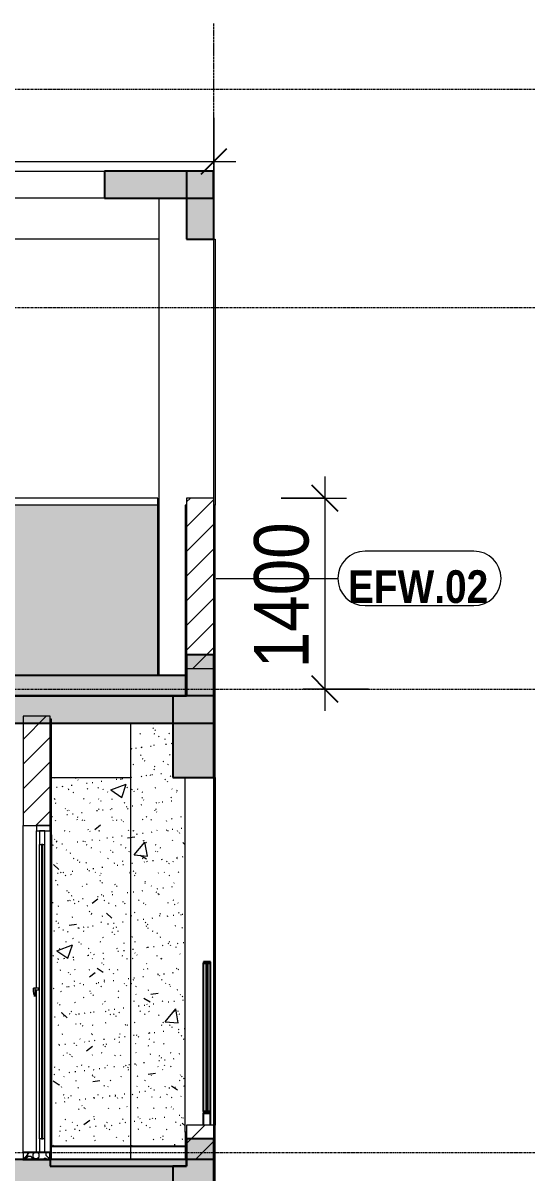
# Model space of a CAD drawing. Header units: millimetres. Extents: x 25061 to 259291, y -8723 to 35400.
# Drawn here: x 125853 to 129549, y 25850 to 34286 of the extents above; entities that cross this region are included whole.
import ezdxf

# ---------------------------------------------------------------- set-up
doc = ezdxf.new("R2010")
doc.units = ezdxf.units.MM
doc.linetypes.add('Centre', pattern=[31.75, 6.35, -4.7625, 15.875, -4.7625])
doc.linetypes.add('Grid Line', pattern=[22.225, 12.7, -3.175, 3.175, -3.175])
for name, color, linetype, lineweight in [('0-1', 7, 'Continuous', 5), ('A-ANNO-DIMS', 211, 'Continuous', 9), ('A-ANNO-DIMS-160', 211, 'Continuous', 9), ('A-DOOR', 31, 'Continuous', 9), ('A-DOOR-FRAM', 31, 'Continuous', 9), ('A-DOOR-GLAZ', 31, 'Continuous', 9), ('A-FLOR-1', 10, 'Continuous', 25), ('A-FLOR-2', 7, 'Continuous', 9), ('A-FLOR-3', 192, 'Continuous', 25), ('A-FLOR-HRAL-1', 253, 'Continuous', 9), ('A-FLOR-LEVL-2', 51, 'Centre', 9), ('A-FLOR-PATT-1', 7, 'Continuous', 9), ('A-FLOR-PATT-2', 9, 'Continuous', 9), ('A-FLOR-PATT-3', 8, 'Continuous', 9), ('A-WALL', 113, 'Continuous', 9), ('A-WALL-1', 113, 'Continuous', 18), ('A-WALL-IDEN', 211, 'Continuous', 9), ('A-WALL-PATT-1', 7, 'Continuous', 9), ('A-WALL-PATT-2', 9, 'Continuous', 9), ('A-WALL-PATT-3', 111, 'Continuous', 5), ('A-WALL-PATT-4', 111, 'Continuous', 9), ('I-WALL', 2, 'Continuous', 9), ('I-WALL-1', 250, 'Continuous', 18), ('I-WALL-2', 7, 'Continuous', 9), ('I-WALL-3', 2, 'Continuous', 18), ('S-BEAM-1', 12, 'Continuous', 5), ('S-BEAM-2', 10, 'Continuous', 25), ('S-BEAM-3', 7, 'Continuous', 9), ('S-COLS-1', 7, 'Continuous', 9), ('S-GRID-1', 1, 'Grid Line', 9)]:
    doc.layers.add(name, color=color, linetype=linetype, lineweight=lineweight)
doc.styles.add('Arial_B', font='arialbd.ttf', dxfattribs={"width": 0.85, "height": 240})
doc.styles.add('UTM Avo', font='', dxfattribs={"width": 0.9, "height": 400})
doc.styles.get('UTM Avo').set_extended_font_data('UTM Avo')
doc.dimstyles.new('1_Dim_chi_tiet_2_5', dxfattribs={"dimscale": 304.8, "dimtxt": 399.720379, "dimasz": 0.629921, "dimexe": 0.524934, "dimexo": 0.0625, "dimgap": 0.052493, "dimtad": 1, "dimdec": 0, "dimrnd": 5, "dimzin": 0, "dimdsep": 46, "dimtxsty": 'UTM Avo', "dimblk1": 'OBLIQUE', "dimblk2": 'OBLIQUE', "dimsah": 1, "dimcen": 0.09, "dimdle": 0.524934, "dimazin": 0, "dimtfac": 1, "dimtdec": 4, "dimtix": 1, "dimtmove": 0, "dimatfit": 3, "dimfxl": 1.049869, "dimfxlon": 1, "dimtvp": 1, "dimtolj": 1, "dimtzin": 0, "dimarcsym": 2})
pattern_1 = [(50, (81080.3, 14125), (1165.978, -102.01), [121.92, -1341.12]), (355, (81080.3, 14125), (-225.554, 1222.763), [97.536, -1072.896]), (100.451, (81177.5, 14116.5), (940.433, 1120.746), [103.616, -1139.776]), (46.184, (81080.3, 14450.1), (1734.906, -269.074), [182.88, -2011.68]), (96.636, (81224.9, 14427.7), (1519.377, 1583.536), [155.424, -1709.665]), (351.184, (81080.3, 14450.1), (1519.39, 1583.52), [146.304, -1609.344]), (21, (81242.9, 14368.8), (970.332, -654.498), [121.92, -1341.12]), (326, (81242.9, 14368.8), (395.533, 1178.804), [97.536, -1072.896]), (71.451, (81323.7, 14314.3), (1365.87, 524.296), [103.616, -1139.776]), (37.5, (81080.3, 14125), (19.767, 541.1527), [53.645, -1006.246, 53.645, -1035.507, -1076.96]), (37.5, (81080.3, 14125), (19.767, 541.1527), [-2149.043, 53.645, -1023.315]), (7.5, (81080.3, 14125), (427.646, 641.156), [53.645, -567.334, 53.645, -981.862, -410.464]), (7.5, (81080.3, 14125), (427.646, 641.156), [-1656.486, 53.645, -356.819]), (327.5, (80717.8, 14125), (867.782, -36.665), [53.645, -352.755, 53.645, -1214.323, -1682.496]), (327.5, (80717.8, 14125), (867.782, -36.665), [-1674.368, 53.645, -1628.851]), (317.5, (80555.2, 14125), (948.028, 162.731), [53.645, -474.675, 53.645, -788.416, -1194.816]), (317.5, (80555.2, 14125), (948.028, 162.731), [-1370.38, 53.645, -1141.17])]
pattern_2 = [(37.5, (81080.3, 14125), (-5.1206, 156.61216), [5.364, -118.181, 5.364, -132.812, -132.08]), (37.5, (81080.3, 14125), (-5.1206, 156.61216), [-261.722, 5.364, -126.716]), (7.5, (81080.3, 14125), (143.847, 229.3842), [5.364, -61.285, 5.364, -105.989, -42.672]), (7.5, (81080.3, 14125), (143.847, 229.3842), [-178.003, 5.364, -37.308]), (327.5, (80980.33, 14125), (253.11758, 0.46008), [5.364, -35.276, 5.364, -140.94, -191.008]), (327.5, (80980.33, 14125), (253.11758, 0.46008), [-186.944, 5.364, -185.644]), (317.5, (80980.33, 14125), (244.3381, 71.3376), [5.364, -14.956, 5.364, -90.546, -109.728]), (317.5, (80980.33, 14125), (244.3381, 71.3376), [-116.23, 5.364, -104.364])]
pattern_3 = [(45, (81080.3, 14125), (-84.8528, 84.8528), [])]
pattern_4 = [(45, (81080.3, 14125), (-90.50967, 90.50967), [])]

# ---------------------------------------------------------------- blocks, each defined once
blk = doc.blocks.new('NCV_TKTC_KET CAU_rvt-1-TKCS_MẶT CẮT 1')
at = {"layer": 'A-FLOR-PATT-1'}
h = blk.add_hatch(color=256, dxfattribs=at)
h.paths.add_polyline_path([(34450.6, 33000), (34450.6, 33200), (33650.6, 33200), (33650.6, 33000)])
h.paths.add_polyline_path([(126450.6, 33000), (127250.6, 33000), (127250.6, 33200), (126450.6, 33200)])
h = blk.add_hatch(color=256, dxfattribs=at)
h.paths.add_polyline_path([(33652.6, 29150), (42452.6, 29150), (42452.6, 29350), (33652.6, 29350), (33652.6, 29213.6)])
h.paths.add_polyline_path([(127252.6, 29150), (127252.6, 29350), (118452.6, 29350), (118452.6, 29150), (126740, 29150)])
h.paths.add_polyline_path([(46152.6, 29150), (54952.6, 29150), (54952.6, 29350), (46152.6, 29350), (46152.6, 29213.6)])
h.paths.add_polyline_path([(114752.6, 29150), (114752.6, 29350), (105952.6, 29350), (105952.6, 29150), (114741.9, 29150)])
h = blk.add_hatch(color=256, dxfattribs=at)
h.paths.add_polyline_path([(127252.4, 25780), (127252.4, 25950), (118852.4, 25950), (118852.4, 25780), (126740, 25780)])
h.paths.add_polyline_path([(33652.6, 25780), (42052.6, 25780), (42052.6, 25950), (33652.6, 25950)])
h.paths.add_polyline_path([(46552.6, 25780), (54952.6, 25780), (54952.6, 25950), (46552.6, 25950)])
h.paths.add_polyline_path([(114352.4, 25780), (114352.4, 25950), (105952.4, 25950), (105952.4, 25780), (113942, 25780)])
at = {"layer": 'S-BEAM-1'}
for points in [[(127252.6, 32700), (127252.6, 33200), (127052.6, 33200), (127052.6, 32700)], [(127252.6, 29350), (127252.6, 29650), (127052.6, 29650), (127052.6, 29350)], [(127252.6, 28750), (127252.6, 29350), (126952.6, 29350), (126952.6, 28750)], [(127252.6, 25900), (127252.6, 26100), (127052.6, 26100), (127052.6, 25900)], [(126952.6, 25350), (127252.6, 25350), (127252.6, 25900), (126952.6, 25900)]]:
    blk.add_hatch(color=256, dxfattribs=at).paths.add_polyline_path(points)
at = {"layer": 'A-FLOR-1'}
for p, q in [((127250.6, 33200), (126450.6, 33200)), ((126450.6, 33200), (126450.6, 33000)), ((127250.6, 33000), (127250.6, 33200)), ((126450.6, 33000), (127250.6, 33000)), ((127252.6, 29350), (118452.6, 29350)), ((127252.6, 29150), (127252.6, 29350)), ((118452.6, 29150), (127252.6, 29150)), ((127252.4, 25950), (118852.4, 25950)), ((127252.4, 25780), (127252.4, 25950))]:
    blk.add_line(p, q, dxfattribs=at)
at = {"layer": 'A-FLOR-2'}
for p, q in [((119052.6, 33200), (126450.6, 33200)), ((126450.6, 33000), (119052.6, 33000))]:
    blk.add_line(p, q, dxfattribs=at)
at = {"layer": 'S-BEAM-2'}
for p, q in [((127252.6, 33200), (127052.6, 33200)), ((127052.6, 33200), (127052.6, 32700)), ((127252.6, 32700), (127252.6, 33200)), ((127052.6, 32700), (127252.6, 32700)), ((127252.6, 29650), (127052.6, 29650)), ((127052.6, 29650), (127052.6, 29350)), ((127252.6, 29350), (127252.6, 29650)), ((127052.6, 29350), (126952.6, 29350)), ((126952.6, 29350), (126952.6, 28750)), ((127252.6, 28750), (127252.6, 29350)), ((126952.6, 28750), (127252.6, 28750)), ((127252.6, 26100), (127052.6, 26100)), ((127052.6, 26100), (127052.6, 25900)), ((127252.6, 25900), (127252.6, 26100)), ((127052.6, 25900), (126952.6, 25900)), ((126952.6, 25900), (126952.6, 25350)), ((127252.6, 25350), (127252.6, 25900))]:
    blk.add_line(p, q, dxfattribs=at)
at = {"layer": 'S-BEAM-3'}
for p, q in [((126852.4, 32700), (122962.6, 32700)), ((126062.5, 28750), (126642.5, 28750))]:
    blk.add_line(p, q, dxfattribs=at)
at = {"layer": 'S-COLS-1'}
for p, q in [((126852.4, 29500), (126852.4, 33000)), ((127252.4, 30800), (127252.4, 32700)), ((127252.4, 28750), (127252.4, 26200)), ((126652.4, 26050), (126652.4, 26045))]:
    blk.add_line(p, q, dxfattribs=at)
blk = doc.blocks.new('Railing - Railing-945753-TKCS_MẶT CẮT 1')
at = {"layer": 'A-FLOR-HRAL-1'}
for p, q in [((126062.5, 22645), (126052.6, 22645)), ((126062.5, 22550), (126062.5, 22645)), ((126062.5, 22645), (126642.5, 22645)), ((126642.5, 22550), (126642.5, 22645)), ((126642.5, 22645), (127042.5, 22645)), ((127052.5, 22645), (127042.5, 22645)), ((127042.5, 22645), (127042.5, 22550)), ((127052.5, 22550), (127052.5, 22645)), ((127042.5, 22550), (127052.5, 22550))]:
    blk.add_line(p, q, dxfattribs=at)
blk = doc.blocks.new('NCV_TKTC_TANG 6 - 8_rvt-2-TKCS_MẶT CẮT 1')
at = {"layer": 'A-FLOR-PATT-2'}
h = blk.add_hatch(dxfattribs=at)
h.set_pattern_fill('FP_6', color=256, style=0, pattern_type=2)
h.set_pattern_definition([(180, (81252.7, 14216.3), (-2e-14, -203.2), [19.239, -183.961]), (135, (81266.3, 14202.7), (-203.19986, 1e-14), [19.239, -268.129]), (90, (81266.3, 14183.47), (-203.2, 1e-14), [19.239, -183.961]), (45, (81252.7, 14169.86), (0, 203.19986), [19.239, -268.129]), (0, (81233.46, 14169.86), (0, 203.2), [19.239, -183.961]), (315, (81219.86, 14183.47), (203.19986, 0), [19.239, -268.129]), (270, (81219.86, 14202.7), (203.2, 1e-14), [19.239, -183.961]), (225, (81233.46, 14216.31), (1e-14, -203.19986), [19.239, -268.129]), (180, (81207.18, 14184.3), (-2e-14, -203.2), [22.055, -181.145]), (135, (81222.78, 14168.71), (-203.19986, 1e-14), [22.055, -265.314]), (90, (81222.78, 14146.66), (-203.2, 1e-14), [22.055, -181.145]), (45, (81207.18, 14131.06), (0, 203.19986), [22.055, -265.314]), (0, (81185.13, 14131.06), (0, 203.2), [22.055, -181.145]), (315, (81169.54, 14146.66), (203.19986, 0), [22.055, -265.314]), (270, (81169.54, 14168.71), (203.2, 1e-14), [22.055, -181.145]), (225, (81185.13, 14184.3), (1e-14, -203.19986), [22.055, -265.314]), (180, (81114.68, 14169.67), (-2e-14, -203.2), [14.547, -188.653]), (135, (81124.96, 14159.39), (-203.19986, 1e-14), [14.547, -272.821]), (90, (81124.96, 14144.84), (-203.2, 1e-14), [14.547, -188.653]), (45, (81114.68, 14134.56), (0, 203.19986), [14.547, -272.821]), (0, (81100.13, 14134.56), (0, 203.2), [14.547, -188.653]), (315, (81089.85, 14144.84), (203.19986, 0), [14.547, -272.821]), (270, (81089.85, 14159.39), (203.2, 1e-14), [14.547, -188.653]), (225, (81100.13, 14169.67), (1e-14, -203.19986), [14.547, -272.821]), (90, (81183.32, 14194.78), (-203.2, 1e-14), [29.097, -174.103]), (45, (81162.74, 14174.2), (0, 203.19986), [29.097, -258.271]), (0, (81133.65, 14174.2), (0, 203.2), [29.097, -174.103]), (315, (81113.07, 14194.78), (203.19986, 0), [29.097, -258.271]), (270, (81113.07, 14223.87), (203.2, 1e-14), [29.097, -174.103]), (225, (81133.65, 14244.45), (1e-14, -203.19986), [29.097, -258.271]), (180, (81162.74, 14244.45), (-2e-14, -203.2), [29.097, -174.103]), (135, (81183.32, 14223.87), (-203.19986, 1e-14), [29.097, -258.271]), (90, (81262.35, 14261.4), (-203.2, 1e-14), [37.075, -166.125]), (45, (81236.13, 14235.19), (0, 203.19986), [37.075, -250.293]), (0, (81199.05, 14235.19), (0, 203.2), [37.075, -166.125]), (315, (81172.84, 14261.4), (203.19986, 0), [37.075, -250.293]), (270, (81172.84, 14298.48), (203.2, 1e-14), [37.075, -166.125]), (225, (81199.05, 14324.7), (1e-14, -203.19986), [37.075, -250.293]), (180, (81236.13, 14324.7), (-2e-14, -203.2), [37.075, -166.125]), (135, (81262.35, 14298.48), (-203.19986, 1e-14), [37.075, -250.293]), (90, (81138.85, 14272.68), (-203.2, 1e-14), [19.242, -183.958]), (45, (81125.24, 14259.07), (0, 203.19986), [19.242, -268.127]), (0, (81106, 14259.07), (0, 203.2), [19.242, -183.958]), (315, (81092.4, 14272.68), (203.19986, 0), [19.242, -268.127]), (270, (81092.4, 14291.92), (203.2, 1e-14), [19.242, -183.958]), (225, (81106, 14305.53), (1e-14, -203.19986), [19.242, -268.127]), (180, (81125.24, 14305.53), (-2e-14, -203.2), [19.242, -183.958]), (135, (81138.85, 14291.92), (-203.19986, 1e-14), [19.242, -268.127])])
h.paths.add_polyline_path([(125852.5, 25950), (126052.5, 25950), (126052.5, 26000), (125852.5, 26000)])
at = {"layer": 'A-WALL-PATT-1'}
h = blk.add_hatch(dxfattribs=at)
h.set_pattern_fill('FP_3', color=256, style=0, pattern_type=2)
h.set_pattern_definition(pattern_3)
h.paths.add_polyline_path([(126062.5, 28330), (126062.5, 29180), (126052.5, 29180), (126052.5, 28330)])
h = blk.add_hatch(dxfattribs=at)
h.set_pattern_fill('FP_3', color=256, style=0, pattern_type=2)
h.set_pattern_definition(pattern_3)
h.paths.add_polyline_path([(127052.5, 26050), (127052.5, 26150), (127042.5, 26150), (127042.5, 26050)])
at = {"layer": 'A-WALL-PATT-2'}
h = blk.add_hatch(dxfattribs=at)
h.set_pattern_fill('FP_4', color=256, style=0, pattern_type=2)
h.set_pattern_definition(pattern_1)
h.paths.add_polyline_path([(126652.5, 26050), (126652.5, 29150), (126642.5, 29150), (126642.5, 26050)])
h = blk.add_hatch(dxfattribs=at)
h.set_pattern_fill('FP_5', color=256, style=0, pattern_type=2)
h.set_pattern_definition(pattern_2)
h.paths.add_polyline_path([(126652.5, 26050), (126652.5, 29150), (126642.5, 29150), (126642.5, 26050)])
h = blk.add_hatch(dxfattribs=at)
h.set_pattern_fill('FP_4', color=256, style=0, pattern_type=2)
h.set_pattern_definition(pattern_1)
h.paths.add_polyline_path([(127042.5, 26050), (127042.5, 28750), (126952.6, 28750), (126952.6, 29150), (126652.5, 29150), (126652.5, 26050), (126740, 26050)])
h = blk.add_hatch(dxfattribs=at)
h.set_pattern_fill('FP_5', color=256, style=0, pattern_type=2)
h.set_pattern_definition(pattern_2)
h.paths.add_polyline_path([(127042.5, 26050), (127042.5, 28750), (126952.6, 28750), (126952.6, 29150), (126652.5, 29150), (126652.5, 26050), (126740, 26050)])
h = blk.add_hatch(dxfattribs=at)
h.set_pattern_fill('FP_4', color=256, style=0, pattern_type=2)
h.set_pattern_definition(pattern_1)
h.paths.add_polyline_path([(126062.5, 26050), (126642.5, 26050), (126642.5, 28750), (126062.5, 28750), (126062.5, 26780.7)])
h = blk.add_hatch(dxfattribs=at)
h.set_pattern_fill('FP_5', color=256, style=0, pattern_type=2)
h.set_pattern_definition(pattern_2)
h.paths.add_polyline_path([(126062.5, 26050), (126642.5, 26050), (126642.5, 28750), (126062.5, 28750), (126062.5, 26780.7)])
at = {"layer": 'A-FLOR-1'}
for p, q in [((126052.5, 26000), (125852.5, 26000)), ((126052.5, 25950), (126052.5, 26000)), ((125852.5, 25950), (126052.5, 25950)), ((127052.5, 25950), (126052.5, 25950)), ((126052.5, 25950), (126052.5, 25900)), ((126052.5, 25900), (127052.5, 25900)), ((127052.5, 25900), (127052.5, 25950))]:
    blk.add_line(p, q, dxfattribs=at)
at = {"layer": 'I-WALL-1'}
for p, q in [((126052.5, 29180), (126052.5, 28330)), ((126062.5, 29180), (126052.5, 29180)), ((126062.5, 28330), (126062.5, 29180)), ((126052.5, 28330), (126062.5, 28330)), ((127042.5, 26150), (127042.5, 26050)), ((127052.5, 26150), (127042.5, 26150)), ((127052.5, 26050), (127052.5, 26150)), ((127042.5, 26050), (127052.5, 26050))]:
    blk.add_line(p, q, dxfattribs=at)
at = {"layer": 'I-WALL-2'}
for p, q in [((126642.5, 26050), (126642.5, 29150)), ((127042.5, 26150), (127042.5, 28750)), ((126062.5, 28330), (126062.5, 26050)), ((126062.5, 26050), (126052.6, 26050)), ((126062.5, 26050), (126642.5, 26050)), ((126652.5, 26050), (126642.5, 26050)), ((126652.5, 26050), (127042.5, 26050))]:
    blk.add_line(p, q, dxfattribs=at)
at = {"layer": ''}
blk.add_blockref('Railing - Railing-945753-TKCS_MẶT CẮT 1', (0, 3400), dxfattribs=at)
blk = doc.blocks.new('Railing - 50 x 10mm-1251311-TKCS_MẶT CẮT 1')
at = {"layer": ''}
for p, q in [((33677.564287, 2500), (33677.564287, 3590)), ((33727.564287, 2500), (33727.564287, 3590)), ((33677.564287, 2400), (33677.564287, 2490)), ((33727.564287, 2400), (33727.564287, 2490))]:
    blk.add_line(p, q, dxfattribs=at)
blk = doc.blocks.new('Railing - 10mm-1251313-TKCS_MẶT CẮT 1')
at = {"layer": ''}
for p, q in [((33697.564287, 2500), (33697.564287, 3590)), ((33707.564287, 2500), (33707.564287, 3590))]:
    blk.add_line(p, q, dxfattribs=at)
blk = doc.blocks.new('Railing - Railing-3828586-TKCS_MẶT CẮT 1')
at = {"layer": ''}
for p, q in [((127227.6, 27400), (127177.6, 27400)), ((127177.6, 27400), (127177.6, 27390)), ((127177.6, 27390), (127227.6, 27390)), ((127227.6, 27390), (127227.6, 27400)), ((127227.6, 26300), (127177.6, 26300)), ((127177.6, 26300), (127177.6, 26290)), ((127177.6, 26290), (127227.6, 26290)), ((127227.6, 26290), (127227.6, 26300))]:
    blk.add_line(p, q, dxfattribs=at)
at = {"extrusion": (0, 0, -1), "zscale": -1}
for name in ['Railing - 50 x 10mm-1251311-TKCS_MẶT CẮT 1', 'Railing - 10mm-1251313-TKCS_MẶT CẮT 1']:
    blk.add_blockref(name, (-160905.1, 23800), dxfattribs=at)
blk = doc.blocks.new('DEG_02-DEG_03 - DEG_02-2500x2400mm-CỬA ĐI 02 CÁNH TRƯỢT-V59-TKCS_MẶT CẮT 1')
at = {"layer": 'A-DOOR'}
for p, q in [((125972.6, 18160), (125972.6, 18060)), ((126012.6, 18160), (125972.6, 18160)), ((126012.6, 18060), (126012.6, 18160)), ((125972.6, 18060), (126012.6, 18060)), ((125972.6, 15900), (125972.6, 18060)), ((126012.6, 15900), (126012.6, 18060)), ((125939.6, 17008.7), (125939.6, 16999.2)), ((125939.6, 17007.4), (125939.6, 17008.7)), ((125969.6, 17007), (125939.6, 17007)), ((125939.6, 17006.1), (125939.6, 17006.8)), ((125939.6, 16999.2), (125939.6, 16945.2)), ((125939.6, 16993), (125969.6, 16993)), ((125972.6, 17020), (125969.6, 17020)), ((125969.6, 17000), (125969.6, 17010)), ((125969.6, 16990), (125969.6, 17000)), ((125969.6, 16980), (125972.6, 16980)), ((125939.6, 16945.2), (125939.6, 16943.7)), ((125939.6, 16943.7), (125939.6, 16945.2)), ((125972.6, 15900), (125972.6, 15800)), ((126012.6, 15900), (125972.6, 15900)), ((126012.6, 15800), (126012.6, 15900)), ((125972.6, 15800), (126012.6, 15800))]:
    blk.add_line(p, q, dxfattribs=at)
at = {"layer": 'A-DOOR', "flags": 128}
for points in [[(125928.6, 16999.2), (125928.6, 16999.6), (125928.6, 17000), (125928.7, 17000.3), (125928.7, 17000.7), (125928.8, 17001.1), (125928.9, 17001.5), (125929, 17001.8), (125929.1, 17002.2), (125929.2, 17002.5), (125929.4, 17002.9), (125929.5, 17003.2), (125929.7, 17003.6), (125929.9, 17003.9), (125930.1, 17004.2), (125930.3, 17004.5), (125930.5, 17004.9), (125930.7, 17005.2), (125931, 17005.4), (125931.2, 17005.7), (125931.5, 17006), (125931.8, 17006.3), (125932, 17006.5), (125932.3, 17006.7), (125932.6, 17007), (125933, 17007.2), (125933.3, 17007.4), (125933.6, 17007.5), (125933.9, 17007.7), (125934.3, 17007.9), (125934.6, 17008), (125935, 17008.2), (125935.4, 17008.3), (125935.7, 17008.4), (125936.1, 17008.5), (125936.5, 17008.5), (125936.8, 17008.6), (125937.2, 17008.6), (125937.6, 17008.7), (125938, 17008.7), (125938.1, 17008.7)], [(125937.7, 16945.2), (125935.7, 16951.5), (125933.9, 16957.8), (125932.4, 16964.2), (125931.1, 16970.7), (125930.1, 16977.2), (125929.3, 16983.8), (125928.9, 16990.3), (125928.6, 16996.9), (125928.6, 16999.2)], [(125939.6, 17008.7), (125939.5, 17008.7), (125939.4, 17008.7), (125939.4, 17008.7), (125939.3, 17008.7), (125939.3, 17008.7), (125939.2, 17008.7), (125939.1, 17008.7), (125939.1, 17008.7), (125939, 17008.7), (125939, 17008.7), (125938.9, 17008.7), (125938.9, 17008.7), (125938.8, 17008.7), (125938.8, 17008.7), (125938.7, 17008.7), (125938.7, 17008.7), (125938.6, 17008.7), (125938.6, 17008.7), (125938.5, 17008.7), (125938.5, 17008.7), (125938.4, 17008.7), (125938.4, 17008.7), (125938.4, 17008.7), (125938.3, 17008.7), (125938.3, 17008.7), (125938.3, 17008.7), (125938.2, 17008.7), (125938.2, 17008.7), (125938.2, 17008.7), (125938.2, 17008.7), (125938.1, 17008.7), (125938.1, 17008.7), (125938.1, 17008.7), (125938.1, 17008.7), (125938.1, 17008.7), (125938.1, 17008.7), (125938.1, 17008.7), (125938.1, 17008.7)], [(125938.1, 17008.7), (125938.1, 17008.7), (125938.1, 17008.7), (125938.1, 17008.7), (125938.1, 17008.7), (125938.1, 17008.7), (125938.1, 17008.7), (125938.2, 17008.7), (125938.2, 17008.7), (125938.2, 17008.7), (125938.2, 17008.7), (125938.3, 17008.7), (125938.3, 17008.7), (125938.3, 17008.7), (125938.4, 17008.7), (125938.4, 17008.7), (125938.4, 17008.7), (125938.5, 17008.7), (125938.5, 17008.7), (125938.6, 17008.7), (125938.6, 17008.7), (125938.7, 17008.7), (125938.7, 17008.7), (125938.8, 17008.7), (125938.8, 17008.7), (125938.9, 17008.7), (125938.9, 17008.7), (125939, 17008.7), (125939, 17008.7), (125939.1, 17008.7), (125939.1, 17008.7), (125939.2, 17008.7), (125939.3, 17008.7), (125939.3, 17008.7), (125939.4, 17008.7), (125939.4, 17008.7), (125939.5, 17008.7), (125939.5, 17008.7), (125939.6, 17008.7)]]:
    blk.add_lwpolyline(points, dxfattribs=at)
at = {"layer": 'A-DOOR-FRAM'}
for p, q in [((125952.6, 18200), (125952.6, 18160)), ((126052.6, 18200), (125952.6, 18200)), ((125952.6, 18160), (126052.6, 18160)), ((125952.6, 17006.8), (125952.6, 18160)), ((126052.6, 18160), (126052.6, 18200)), ((126052.6, 18130), (126052.6, 15800)), ((125952.6, 15800), (125952.6, 16993.5))]:
    blk.add_line(p, q, dxfattribs=at)
at = {"layer": 'A-DOOR-GLAZ'}
for p, q in [((125987.6, 18060), (125987.6, 15900)), ((125997.6, 18060), (125987.6, 18060)), ((125997.6, 15900), (125997.6, 18060)), ((125987.6, 15900), (125997.6, 15900))]:
    blk.add_line(p, q, dxfattribs=at)
blk = doc.blocks.new('DIMBLOCK48-TKCS_MẶT CẮT 1')
at = {"layer": 'A-ANNO-DIMS-160'}
for p, q in [((119052.6, 33590.3), (119052.6, 33110.3)), ((119052.6, 33270.3), (119052.6, 33590.3)), ((127252.6, 33590.3), (127252.6, 33110.3)), ((127252.6, 33270.3), (127252.6, 33590.3)), ((119052.6, 33270.3), (127412.6, 33270.3))]:
    blk.add_line(p, q, dxfattribs=at)
at = {"layer": 'A-ANNO-DIMS-160', "lineweight": 25}
for p, q in [((119052.6, 33270.3), (119148.6, 33366.3)), ((127252.6, 33270.3), (127348.6, 33366.3)), ((119052.6, 33270.3), (118956.6, 33174.3)), ((127252.6, 33270.3), (127156.6, 33174.3))]:
    blk.add_line(p, q, dxfattribs=at)
at = {"layer": 'A-ANNO-DIMS-160', "color": 0, "insert": (122604.8, 33789.9), "char_height": 400, "width": 1314.636, "attachment_point": 1, "line_spacing_factor": 1.110334, "style": 'UTM Avo'}
blk.add_mtext('8200', dxfattribs=at)
blk = doc.blocks.new('_Oblique')
at = {"color": 0, "linetype": 'ByBlock', "lineweight": -2}
blk.add_line((-0.5, -0.5), (0.5, 0.5), dxfattribs=at)
blk = doc.blocks.new('CTL_WALL TAG NO MARK - 10-2062273-TKCS_MẶT CẮT 1')
at = {"layer": 'A-WALL-IDEN'}
for p, q in [((32371.3, 30015.2), (31573.8, 30015.2)), ((31573.8, 29615.2), (32371.3, 29615.2))]:
    blk.add_line(p, q, dxfattribs=at)
for centre, start, end in [((31573.8, 29815.2), 90, 270), ((32371.3, 29815.2), 270, 90)]:
    blk.add_arc(centre, 200, start, end, dxfattribs=at)
blk = doc.blocks.new('DIMBLOCK67-TKCS_MẶT CẮT 1')
at = {"layer": 'A-ANNO-DIMS-160'}
for p, q in [((128066.6, 30960), (128066.6, 29240)), ((127746.6, 30800), (128226.6, 30800)), ((128066.6, 30800), (127746.6, 30800)), ((128386.6, 29400), (127906.6, 29400)), ((128066.6, 29400), (128386.6, 29400))]:
    blk.add_line(p, q, dxfattribs=at)
at = {"layer": 'A-ANNO-DIMS-160', "lineweight": 25}
for p, q in [((128066.6, 30800), (127970.6, 30896)), ((128066.6, 30800), (128162.6, 30704)), ((128066.6, 29400), (127970.6, 29496)), ((128066.6, 29400), (128162.6, 29304))]:
    blk.add_line(p, q, dxfattribs=at)
at = {"layer": 'A-ANNO-DIMS-160', "color": 0, "insert": (127547, 29552.2), "char_height": 400, "width": 1314.636, "attachment_point": 1, "rotation": 90, "line_spacing_factor": 1.110334, "style": 'UTM Avo'}
blk.add_mtext('1400', dxfattribs=at)

msp = doc.modelspace()

# ---------------------------------------------------------------- hatches: boundary and pattern name
at = {"layer": 'A-FLOR-PATT-3'}
h = msp.add_hatch(dxfattribs=at)
h.set_pattern_fill('FP_1', color=256, style=0, pattern_type=2)
h.set_pattern_definition([(0, (81080.3, 14125), (650.24, 162.56), [53.645, -434.035, 53.645, -434.035, -2600.96]), (0, (81080.3, 14125), (650.24, 162.56), [-975.36, 53.645, -921.715, 53.645, -434.035, -1137.92]), (0, (81080.3, 14125), (650.24, 162.56), [-2438.4, 53.645, -271.475, 53.645, -759.155]), (120, (81324.14, 14206.28), (-465.9011, 481.84436), [53.645, -434.035, 53.645, -3034.995]), (120, (81324.14, 14206.28), (-465.9011, 481.84436), [-541.325, -434.035, 53.645, -921.715, -1625.6]), (120, (81324.14, 14206.28), (-465.9011, 481.84436), [-1950.72, 53.645, -434.035, 53.645, -1084.275]), (120, (81324.14, 14206.28), (-465.9011, 481.84436), [-2492.045, -271.475, 53.645, -759.155]), (240, (81405.42, 14531.4), (-184.3389, -644.40436), [53.645, -434.035, 53.645, -3034.995]), (240, (81405.42, 14531.4), (-184.3389, -644.40436), [-541.325, -434.035, 53.645, -921.715, -1625.6]), (240, (81405.42, 14531.4), (-184.3389, -644.40436), [-1950.72, 53.645, -434.035, 53.645, -1084.275]), (240, (81405.42, 14531.4), (-184.3389, -644.40436), [-2492.045, -271.475, 53.645, -759.155])])
h.paths.add_polyline_path([(54751.6, 29350), (54752.6, 29350), (54751.6, 29500), (46152.6, 29500), (46152.6, 29350), (51552.1, 29350)])
h.paths.add_polyline_path([(127052.6, 29350), (127052.6, 29500), (118452.6, 29500), (118452.6, 29350), (125140.2, 29350)])
h.paths.add_polyline_path([(35554.7, 29350), (42452.6, 29350), (42452.6, 29500), (33852.6, 29500), (33852.6, 29350)])
h.paths.add_polyline_path([(114752.6, 29350), (114752.6, 29500), (106152.6, 29500), (106152.6, 29350), (112342.3, 29350)])
at = {"layer": 'A-WALL-PATT-3'}
for points in [[(127262.6, 30750), (127262.6, 32700), (127252.6, 32700), (127252.6, 30750)], [(125140.2, 29500), (126842.6, 29500), (126842.6, 30750), (122962.6, 30750), (122962.6, 29500), (123378.3, 29500)]]:
    msp.add_hatch(color=256, dxfattribs=at).paths.add_polyline_path(points)
at = {"layer": 'A-WALL-PATT-4'}
h = msp.add_hatch(dxfattribs=at)
h.set_pattern_fill('FP_8', color=256, style=0, pattern_type=2)
h.set_pattern_definition(pattern_4)
h.paths.add_polyline_path([(127252.6, 29550), (127252.6, 30800), (127052.6, 30800), (127052.6, 29550)])
h = msp.add_hatch(dxfattribs=at)
h.set_pattern_fill('FP_8', color=256, style=0, pattern_type=2)
h.set_pattern_definition(pattern_4)
h.paths.add_polyline_path([(125852.6, 25950), (126052.6, 25950), (126052.6, 26000), (125852.6, 26000)])
h.paths.add_polyline_path([(126052.6, 28400), (126052.6, 29200), (125852.6, 29200), (125852.6, 28400)])
h = msp.add_hatch(dxfattribs=at)
h.set_pattern_fill('FP_8', color=256, style=0, pattern_type=2)
h.set_pattern_definition(pattern_4)
h.paths.add_polyline_path([(127252.6, 25950), (127252.6, 26200), (127052.6, 26200), (127052.6, 25950)])

# ---------------------------------------------------------------- linework, layer by layer
at = {"layer": 'A-FLOR-3'}
for p, q in [((127052.6, 29500), (118452.6, 29500)), ((127052.6, 29350), (127052.6, 29500)), ((118452.6, 29350), (127052.6, 29350))]:
    msp.add_line(p, q, dxfattribs=at)
at = {"layer": 'A-FLOR-LEVL-2'}
for p, q in [((25061.1, 33800), (134152.6, 33800)), ((25061.1, 32200), (134152.6, 32200)), ((25061.1, 29400), (134152.6, 29400)), ((25061.1, 26000), (134152.6, 26000))]:
    msp.add_line(p, q, dxfattribs=at)
at = {"layer": 'A-WALL'}
for p, q in [((127252.6, 32700), (127262.6, 32700)), ((127262.6, 32700), (127262.6, 30750)), ((126842.6, 30800), (122962.6, 30800)), ((126842.6, 30750), (126842.6, 30800)), ((126842.6, 29550), (126852.4, 29550)), ((127252.6, 26200), (127252.6, 28750)), ((127262.6, 28750), (127262.6, 26200)), ((125852.6, 26000), (125852.6, 28400))]:
    msp.add_line(p, q, dxfattribs=at)
at = {"layer": 'A-WALL-1'}
for p, q in [((127052.6, 30800), (127052.6, 29550)), ((127252.6, 30800), (127052.6, 30800)), ((127252.6, 29550), (127252.6, 30800)), ((127052.6, 29550), (127252.6, 29550)), ((127262.6, 29350), (127252.6, 29350)), ((127252.6, 29350), (127252.6, 28750)), ((127262.6, 28750), (127262.6, 29350)), ((126052.6, 29200), (125852.6, 29200)), ((125852.6, 29200), (125852.6, 28400)), ((126052.6, 28400), (126052.6, 29200)), ((127252.6, 28750), (127262.6, 28750)), ((125852.6, 28400), (126052.6, 28400)), ((127252.6, 26200), (127052.6, 26200)), ((127052.6, 26200), (127052.6, 25950)), ((127252.6, 25950), (127252.6, 26200)), ((127262.6, 26200), (127252.6, 26200)), ((127252.6, 26200), (127252.6, 25350)), ((127262.6, 25350), (127262.6, 26200)), ((126052.6, 26000), (125852.6, 26000)), ((125852.6, 26000), (125852.6, 25950)), ((126052.6, 25950), (126052.6, 26000)), ((125852.6, 25950), (126052.6, 25950)), ((127052.6, 25950), (127252.6, 25950)), ((127262.6, 25950), (127252.6, 25950)), ((127252.6, 25950), (127262.6, 25950))]:
    msp.add_line(p, q, dxfattribs=at)
at = {"layer": 'A-WALL-IDEN'}
msp.add_line((127269.2, 30211.6), (128161.5, 30211.6), dxfattribs=at)
at = {"layer": 'I-WALL'}
for p, q in [((126842.6, 30750), (118652.6, 30750)), ((126842.6, 29500), (126842.6, 30750))]:
    msp.add_line(p, q, dxfattribs=at)
at = {"layer": 'I-WALL-3'}
for p, q in [((127052.6, 30750), (127042.6, 30750)), ((127042.6, 30750), (127042.6, 29350)), ((127252.6, 30750), (127252.6, 29350)), ((127262.6, 30750), (127252.6, 30750)), ((127262.6, 29350), (127262.6, 30750)), ((127052.6, 29350), (127052.6, 29550)), ((127052.6, 29350), (127052.6, 29350)), ((127252.6, 29350), (127262.6, 29350))]:
    msp.add_line(p, q, dxfattribs=at)
at = {"layer": 'S-GRID-1'}
for p, q in [((127252.6, 30285.9), (127252.6, 34285.9)), ((127252.6, -3283.1), (127252.6, 30285.9))]:
    msp.add_line(p, q, dxfattribs=at)

# ---------------------------------------------------------------- block references
at = {"layer": ''}
msp.add_blockref('Railing - Railing-3828586-TKCS_MẶT CẮT 1', (0, 0), dxfattribs=at)
at = {"layer": '0-1'}
for name in ['NCV_TKTC_KET CAU_rvt-1-TKCS_MẶT CẮT 1', 'NCV_TKTC_TANG 6 - 8_rvt-2-TKCS_MẶT CẮT 1']:
    msp.add_blockref(name, (0, 0), dxfattribs=at)
at = {"layer": 'A-DOOR'}
msp.add_blockref('DEG_02-DEG_03 - DEG_02-2500x2400mm-CỬA ĐI 02 CÁNH TRƯỢT-V59-TKCS_MẶT CẮT 1', (0, 10200), dxfattribs=at)
at = {"layer": 'A-WALL-IDEN'}
msp.add_blockref('CTL_WALL TAG NO MARK - 10-2062273-TKCS_MẶT CẮT 1', (96787.8, 396.5), dxfattribs=at)

# ---------------------------------------------------------------- texts
at = {"layer": 'A-WALL-IDEN', "insert": (128750.3, 30149.7), "char_height": 240, "width": 1062.16, "attachment_point": 5, "line_spacing_factor": 0.936439, "style": 'Arial_B'}
msp.add_mtext('\\pt6.7992,13.6008,20.4,27.1992,34.0008,40.8,47.5992,54.4008,61.2,67.9992,74.8008,81.6,88.3992,95.2008,102,108.7992,115.6008,122.4,129.1992,136.0008,142.8,149.5992,156.4008,163.2,169.9992,176.8008,183.6,190.3992,197.2008,204,210.7992,217.6008;EFW.02', dxfattribs=at)

# ---------------------------------------------------------------- dimensions: what is measured, and where the dimension line sits
at = {"layer": 'A-ANNO-DIMS'}
dim = msp.add_linear_dim(base=(127252.6, 33270.3), p1=(119052.6, 33590.3), p2=(127252.6, 33590.3), dimstyle='1_Dim_chi_tiet_2_5', override={"dimpost": '<>', "dimfxl": 8200}, dxfattribs=at)
dim.commit()
dim.dimension.update_dxf_attribs({"geometry": 'DIMBLOCK48-TKCS_MẶT CẮT 1', "text_midpoint": (123152.6, 33493.3)})
dim = msp.add_linear_dim(base=(128066.6, 29400), p1=(127746.6, 30800), p2=(128386.6, 29400), angle=90, dimstyle='1_Dim_chi_tiet_2_5', override={"dimpost": '<>', "dimfxl": 1539.350512}, dxfattribs=at)
dim.commit()
dim.dimension.update_dxf_attribs({"geometry": 'DIMBLOCK67-TKCS_MẶT CẮT 1', "text_midpoint": (127843.6, 30100)})

doc.saveas('drawing.dxf')
